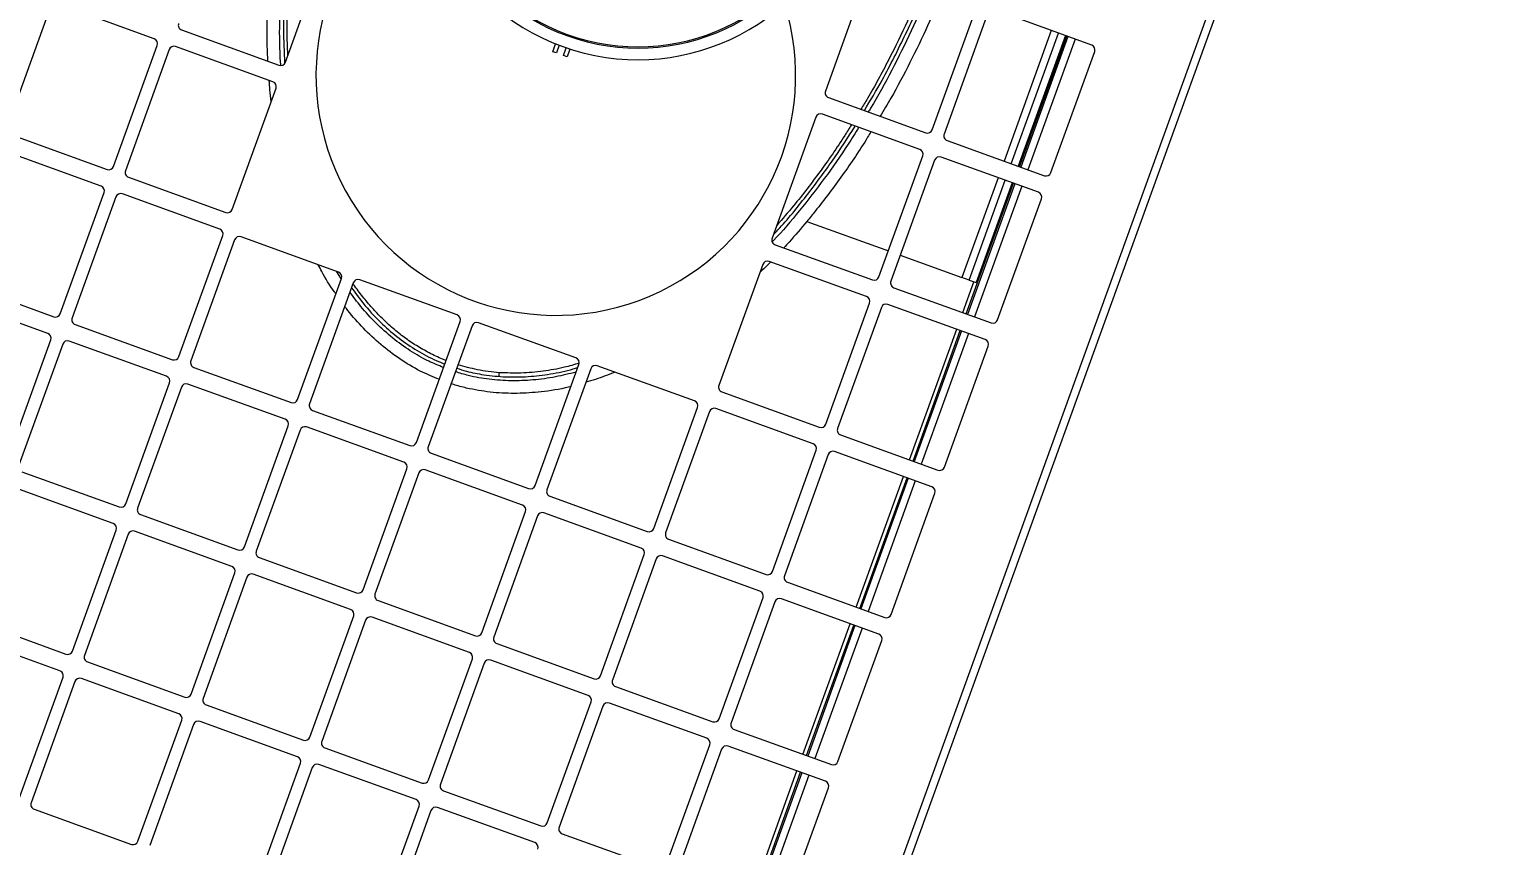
# Model space of a CAD drawing. Header units: metres. Extents: x -17822 to 152406, y -4219 to 19791.
# Drawn here: x 118168.1 to 118226.3, y 5728.4 to 5760.7 of the extents above; entities that cross this region are included whole.
import ezdxf

# ---------------------------------------------------------------- set-up
doc = ezdxf.new("R2010")
doc.units = ezdxf.units.M
doc.header["$LTSCALE"] = 100
doc.header["$MEASUREMENT"] = 0
doc.layers.get('0').update_dxf_attribs({"color": 9, "lineweight": 9})
doc.layers.add('TEKSAN', color=7, linetype='Continuous', lineweight=9)
doc.styles.get("Standard").update_dxf_attribs({"font": 'ARIALN.TTF'})
doc.dimstyles.new('TEKSAN', dxfattribs={"dimtxt": 17, "dimasz": 8, "dimexe": 2, "dimexo": 2, "dimgap": 3, "dimtad": 1, "dimdec": 0, "dimzin": 0, "dimdsep": 46, "dimtxsty": 'Standard', "dimcen": 0.09, "dimclrd": 160, "dimclre": 252, "dimclrt": 160, "dimadec": 0, "dimazin": 0, "dimtfac": 1, "dimtdec": 0, "dimtofl": 0, "dimtmove": 0, "dimatfit": 3, "dimfxl": 1, "dimtolj": 1, "dimtzin": 0, "dimarcsym": 0})

# ---------------------------------------------------------------- blocks, each defined once
blk = doc.blocks.new('K500H165_üst')
at = {"color": 7, "linetype": 'Continuous', "lineweight": 15}
for p, q in [((44.418, 82.5), (150.082, 82.5)), ((44.55, 82.2), (149.95, 82.2)), ((102.05, 78.3), (102.05, 74.2)), ((107.35, 78.5), (102.25, 78.5)), ((107.55, 74.2), (107.55, 78.3)), ((108.25, 78.3), (108.25, 74.2)), ((113.55, 78.5), (108.45, 78.5)), ((113.75, 74.2), (113.75, 78.3)), ((114.45, 78.3), (114.45, 74.2)), ((119.75, 78.5), (114.65, 78.5)), ((119.95, 74.2), (119.95, 78.3)), ((120.65, 78.3), (120.65, 74.2)), ((125.95, 78.5), (120.85, 78.5)), ((126.15, 74.2), (126.15, 78.3)), ((126.85, 78.3), (126.85, 74.2)), ((132.15, 78.5), (127.05, 78.5)), ((132.35, 74.2), (132.35, 78.3)), ((133.05, 78.3), (133.05, 74.2)), ((138.35, 78.5), (133.25, 78.5)), ((102.05, 77.6), (107.55, 77.6)), ((108.25, 77.6), (113.75, 77.6)), ((114.45, 77.6), (119.95, 77.6)), ((120.65, 77.6), (126.15, 77.6)), ((126.85, 77.6), (132.35, 77.6)), ((133.05, 77.6), (138.55, 77.6)), ((102.05, 77.3), (107.55, 77.3)), ((107.55, 77.25), (102.05, 77.25)), ((102.05, 77.2), (107.55, 77.2)), ((107.55, 76.9), (102.05, 76.9)), ((108.25, 77.3), (113.75, 77.3)), ((113.75, 77.25), (108.25, 77.25)), ((108.25, 77.2), (112.45, 77.2)), ((112.45, 76.9), (108.25, 76.9)), ((112.45, 76.9), (112.45, 77.2)), ((113.75, 77.1), (112.45, 77.1)), ((112.45, 76.9), (112.45, 76.6)), ((114.45, 77.3), (119.95, 77.3)), ((119.95, 77.25), (114.45, 77.25)), ((119.95, 77.1), (114.45, 77.1)), ((120.65, 77.3), (126.15, 77.3)), ((126.15, 77.25), (120.65, 77.25)), ((126.15, 77.1), (120.65, 77.1)), ((126.85, 77.3), (132.35, 77.3)), ((132.35, 77.25), (126.85, 77.25)), ((132.35, 77.1), (126.85, 77.1)), ((133.05, 77.3), (138.55, 77.3)), ((138.55, 77.25), (133.05, 77.25)), ((138.55, 77.1), (133.05, 77.1)), ((102.05, 76.6), (107.55, 76.6)), ((108.25, 76.6), (112.45, 76.6)), ((112.45, 74), (112.45, 76.6)), ((102.25, 74), (107.35, 74)), ((108.45, 74), (113.55, 74)), ((114.65, 74), (119.75, 74)), ((120.85, 74), (125.95, 74)), ((127.05, 74), (132.15, 74)), ((133.25, 74), (138.35, 74)), ((107.35, 73.5), (102.25, 73.5)), ((107.55, 69.2), (107.55, 73.3)), ((108.25, 73.3), (108.25, 69.2)), ((113.55, 73.5), (108.45, 73.5)), ((112.45, 70.068), (112.45, 73.5)), ((113.75, 69.2), (113.75, 73.3)), ((114.45, 73.3), (114.45, 69.2)), ((119.75, 73.5), (114.65, 73.5)), ((119.95, 69.2), (119.95, 73.3)), ((120.65, 73.3), (120.65, 69.2)), ((125.95, 73.5), (120.85, 73.5)), ((126.15, 69.2), (126.15, 73.3)), ((126.85, 73.3), (126.85, 69.2)), ((132.15, 73.5), (127.05, 73.5)), ((132.35, 69.2), (132.35, 73.3)), ((133.05, 73.3), (133.05, 69.2)), ((138.35, 73.5), (133.25, 73.5)), ((138.55, 69.2), (138.55, 73.3)), ((102.25, 69), (107.35, 69)), ((108.45, 69), (113.55, 69)), ((114.65, 69), (119.75, 69)), ((120.85, 69), (125.95, 69)), ((127.05, 69), (132.15, 69)), ((133.25, 69), (138.35, 69)), ((120.65, 68.3), (120.65, 64.2)), ((125.95, 68.5), (120.85, 68.5)), ((126.15, 64.2), (126.15, 68.3)), ((126.85, 68.3), (126.85, 64.2)), ((132.15, 68.5), (127.05, 68.5)), ((132.35, 64.2), (132.35, 68.3)), ((133.05, 68.3), (133.05, 64.2)), ((138.35, 68.5), (133.25, 68.5)), ((138.55, 64.2), (138.55, 68.3)), ((139.25, 68.3), (139.25, 64.2)), ((120.85, 64), (125.95, 64)), ((127.05, 64), (132.15, 64)), ((133.25, 64), (138.35, 64)), ((139.45, 64), (144.55, 64)), ((125.95, 63.5), (120.85, 63.5)), ((132.15, 63.5), (127.05, 63.5)), ((138.35, 63.5), (133.25, 63.5)), ((144.55, 63.5), (139.45, 63.5)), ((120.65, 63.3), (120.65, 59.2)), ((126.15, 59.2), (126.15, 63.3)), ((126.85, 63.3), (126.85, 59.2)), ((132.35, 59.2), (132.35, 63.3)), ((133.05, 63.3), (133.05, 59.2)), ((138.55, 59.2), (138.55, 63.3)), ((139.25, 63.3), (139.25, 59.2)), ((109.227, 58.918), (109.557, 58.918)), ((109.557, 58.768), (109.231, 58.768)), ((109.557, 58.918), (109.557, 58.768)), ((120.85, 59), (125.95, 59)), ((127.05, 59), (132.15, 59)), ((133.25, 59), (138.35, 59)), ((139.45, 59), (144.55, 59)), ((109.557, 58.318), (109.227, 58.318)), ((109.231, 58.468), (109.557, 58.468)), ((109.557, 58.468), (109.557, 58.318)), ((120.65, 58.3), (120.65, 54.2)), ((125.95, 58.5), (120.85, 58.5)), ((126.15, 54.2), (126.15, 58.3)), ((126.85, 58.3), (126.85, 54.2)), ((132.15, 58.5), (127.05, 58.5)), ((132.35, 54.2), (132.35, 58.3)), ((133.05, 58.3), (133.05, 54.2)), ((138.35, 58.5), (133.25, 58.5)), ((138.55, 54.2), (138.55, 58.3)), ((139.25, 58.3), (139.25, 54.2)), ((144.55, 58.5), (139.45, 58.5)), ((120.85, 54), (125.95, 54)), ((127.05, 54), (132.15, 54)), ((133.25, 54), (138.35, 54)), ((139.45, 54), (144.55, 54)), ((120.871, 53.5), (120.65, 53.218)), ((120.65, 53.3), (120.65, 49.2)), ((125.95, 53.5), (120.85, 53.5)), ((126.15, 49.2), (126.15, 53.3)), ((126.85, 53.3), (126.85, 49.2)), ((132.15, 53.5), (127.05, 53.5)), ((132.35, 49.2), (132.35, 53.3)), ((133.05, 53.3), (133.05, 49.2)), ((138.35, 53.5), (133.25, 53.5)), ((138.55, 49.2), (138.55, 53.3)), ((139.25, 53.3), (139.25, 49.2)), ((144.55, 53.5), (139.45, 53.5)), ((144.75, 49.2), (144.75, 53.3)), ((120.85, 49), (125.95, 49)), ((127.05, 49), (132.15, 49)), ((133.25, 49), (138.35, 49)), ((139.45, 49), (144.55, 49)), ((113.55, 48.5), (108.45, 48.5)), ((113.75, 44.2), (113.75, 48.3)), ((114.45, 48.3), (114.45, 44.2)), ((119.75, 48.5), (114.65, 48.5)), ((119.95, 44.2), (119.95, 48.3)), ((120.65, 48.3), (120.65, 44.2)), ((125.95, 48.5), (120.85, 48.5)), ((126.15, 44.2), (126.15, 48.3)), ((126.85, 48.3), (126.85, 44.2)), ((132.15, 48.5), (127.05, 48.5)), ((132.35, 44.2), (132.35, 48.3)), ((133.05, 48.3), (133.05, 44.2)), ((138.35, 48.5), (133.25, 48.5)), ((138.55, 44.2), (138.55, 48.3)), ((139.25, 48.3), (139.25, 44.2)), ((144.55, 48.5), (139.45, 48.5)), ((114.65, 44), (119.75, 44)), ((120.85, 44), (125.95, 44)), ((127.05, 44), (132.15, 44)), ((114.45, 43.3), (114.45, 39.2)), ((119.75, 43.5), (114.65, 43.5)), ((119.95, 39.2), (119.95, 43.3)), ((120.65, 43.3), (120.65, 39.2)), ((125.95, 43.5), (120.85, 43.5)), ((126.15, 39.2), (126.15, 43.3)), ((126.85, 43.3), (126.85, 39.2)), ((132.15, 43.5), (127.05, 43.5)), ((114.65, 39), (119.75, 39))]:
    blk.add_line(p, q, dxfattribs=at)
at = {"color": 7, "linetype": 'Continuous', "lineweight": 15, "flags": 128}
blk.add_lwpolyline([(122.373, 60.691), (122.37, 60.691), (122.362, 60.688), (122.349, 60.685), (122.331, 60.68), (122.309, 60.673), (122.284, 60.666), (122.257, 60.659), (122.229, 60.651)], dxfattribs=at)
at = {"color": 7, "linetype": 'Continuous', "lineweight": 15}
for centre, radius, start, end in [((102.25, 78.3), 0.2, 90, 180), ((107.35, 78.3), 0.2, 0, 90), ((108.45, 78.3), 0.2, 90, 180), ((113.55, 78.3), 0.2, 0, 90), ((114.65, 78.3), 0.2, 90, 180), ((119.75, 78.3), 0.2, 0, 90), ((120.85, 78.3), 0.2, 90, 180), ((125.95, 78.3), 0.2, 0, 90), ((127.05, 78.3), 0.2, 90, 180), ((132.15, 78.3), 0.2, 0, 90), ((133.25, 78.3), 0.2, 90, 180), ((107.35, 74.2), 0.2, 270, 0), ((108.45, 74.2), 0.2, 180, 270), ((113.55, 74.2), 0.2, 270, 0), ((114.65, 74.2), 0.2, 180, 270), ((119.75, 74.2), 0.2, 270, 0), ((120.85, 74.2), 0.2, 180, 270), ((125.95, 74.2), 0.2, 270, 0), ((127.05, 74.2), 0.2, 180, 270), ((132.15, 74.2), 0.2, 270, 0), ((133.25, 74.2), 0.2, 180, 270), ((107.35, 73.3), 0.2, 0, 90), ((108.45, 73.3), 0.2, 90, 180), ((113.55, 73.3), 0.2, 0, 90), ((114.65, 73.3), 0.2, 90, 180), ((119.75, 73.3), 0.2, 0, 90), ((120.85, 73.3), 0.2, 90, 180), ((125.95, 73.3), 0.2, 0, 90), ((127.05, 73.3), 0.2, 90, 180), ((132.15, 73.3), 0.2, 0, 90), ((133.25, 73.3), 0.2, 90, 180), ((107.35, 69.2), 0.2, 270, 0), ((108.45, 69.2), 0.2, 180, 270), ((113.55, 69.2), 0.2, 270, 0), ((114.65, 69.2), 0.2, 180, 270), ((119.75, 69.2), 0.2, 270, 0), ((120.85, 69.2), 0.2, 180, 270), ((125.95, 69.2), 0.2, 270, 0), ((127.05, 69.2), 0.2, 180, 270), ((132.15, 69.2), 0.2, 270, 0), ((133.25, 69.2), 0.2, 180, 270), ((138.35, 69.2), 0.2, 270, 0), ((110.4, 58.75), 9.5, 234.27576, 127.25449), ((120.85, 68.3), 0.2, 90, 180), ((125.95, 68.3), 0.2, 0, 90), ((127.05, 68.3), 0.2, 90, 180), ((132.15, 68.3), 0.2, 0, 90), ((133.25, 68.3), 0.2, 90, 180), ((138.35, 68.3), 0.2, 0, 90), ((139.45, 68.3), 0.2, 90, 180), ((100.482, 58.618), 8.75, 181.30973, 178.69027), ((100.482, 58.618), 8.288, 0, 178.61723), ((100.482, 58.618), 8.237, 0, 178.60861), ((120.85, 64.2), 0.2, 180, 270), ((125.95, 64.2), 0.2, 270, 0), ((127.05, 64.2), 0.2, 180, 270), ((132.15, 64.2), 0.2, 270, 0), ((133.25, 64.2), 0.2, 180, 270), ((138.35, 64.2), 0.2, 270, 0), ((139.45, 64.2), 0.2, 180, 270), ((120.85, 63.3), 0.2, 90, 180), ((125.95, 63.3), 0.2, 0, 90), ((127.05, 63.3), 0.2, 90, 180), ((132.15, 63.3), 0.2, 0, 90), ((133.25, 63.3), 0.2, 90, 180), ((138.35, 63.3), 0.2, 0, 90), ((139.45, 63.3), 0.2, 90, 180), ((120.85, 59.2), 0.2, 180, 270), ((125.95, 59.2), 0.2, 270, 0), ((127.05, 59.2), 0.2, 180, 270), ((132.15, 59.2), 0.2, 270, 0), ((133.25, 59.2), 0.2, 180, 270), ((138.35, 59.2), 0.2, 270, 0), ((139.45, 59.2), 0.2, 180, 270), ((100.482, 58.618), 8.288, 181.38277, 0), ((100.482, 58.618), 8.237, 181.39139, 0), ((120.85, 58.3), 0.2, 90, 180), ((125.95, 58.3), 0.2, 0, 90), ((127.05, 58.3), 0.2, 90, 180), ((132.15, 58.3), 0.2, 0, 90), ((133.25, 58.3), 0.2, 90, 180), ((138.35, 58.3), 0.2, 0, 90), ((139.45, 58.3), 0.2, 90, 180), ((120.85, 54.2), 0.2, 180, 270), ((125.95, 54.2), 0.2, 270, 0), ((127.05, 54.2), 0.2, 180, 270), ((132.15, 54.2), 0.2, 270, 0), ((133.25, 54.2), 0.2, 180, 270), ((138.35, 54.2), 0.2, 270, 0), ((139.45, 54.2), 0.2, 180, 270), ((120.85, 53.3), 0.2, 90, 180), ((125.95, 53.3), 0.2, 0, 90), ((127.05, 53.3), 0.2, 90, 180), ((132.15, 53.3), 0.2, 0, 90), ((133.25, 53.3), 0.2, 90, 180), ((138.35, 53.3), 0.2, 0, 90), ((139.45, 53.3), 0.2, 90, 180), ((144.55, 53.3), 0.2, 0, 90), ((120.85, 49.2), 0.2, 180, 270), ((125.95, 49.2), 0.2, 270, 0), ((127.05, 49.2), 0.2, 180, 270), ((132.15, 49.2), 0.2, 270, 0), ((133.25, 49.2), 0.2, 180, 270), ((138.35, 49.2), 0.2, 270, 0), ((139.45, 49.2), 0.2, 180, 270), ((144.55, 49.2), 0.2, 270, 0), ((113.55, 48.3), 0.2, 0, 90), ((114.65, 48.3), 0.2, 90, 180), ((119.75, 48.3), 0.2, 0, 90), ((120.85, 48.3), 0.2, 90, 180), ((125.95, 48.3), 0.2, 0, 90), ((127.05, 48.3), 0.2, 90, 180), ((132.15, 48.3), 0.2, 0, 90), ((133.25, 48.3), 0.2, 90, 180), ((138.35, 48.3), 0.2, 0, 90), ((139.45, 48.3), 0.2, 90, 180), ((113.55, 44.2), 0.2, 270, 0), ((114.65, 44.2), 0.2, 180, 270), ((119.75, 44.2), 0.2, 270, 0), ((120.85, 44.2), 0.2, 180, 270), ((125.95, 44.2), 0.2, 270, 0), ((127.05, 44.2), 0.2, 180, 270), ((114.65, 43.3), 0.2, 90, 180), ((119.75, 43.3), 0.2, 0, 90), ((120.85, 43.3), 0.2, 90, 180), ((125.95, 43.3), 0.2, 0, 90), ((127.05, 43.3), 0.2, 90, 180)]:
    blk.add_arc(centre, radius, start, end, dxfattribs=at)
for points, knots in [([(102.05, 72.004), (102.547, 71.983), (103.581, 71.941), (105.144, 71.773), (106.483, 71.593), (107.28, 71.434), (107.55, 71.38)], [0, 0, 0, 0, 0.269059, 0.560011, 0.850951, 1, 1, 1, 1]), ([(102.05, 71.513), (102.103, 71.512), (102.739, 71.498), (103.952, 71.4), (105.676, 71.202), (106.874, 71.023), (107.492, 70.891), (107.55, 70.878)], [0, 0, 0, 0, 0.02851, 0.344719, 0.658064, 0.967809, 1, 1, 1, 1]), ([(107.55, 70.716), (107.092, 70.805), (105.965, 71.023), (104.147, 71.231), (102.769, 71.348), (102.069, 71.364), (102.05, 71.365)], [0, 0, 0, 0, 0.252225, 0.621079, 0.989671, 1, 1, 1, 1]), ([(102.05, 71.213), (102.58, 71.186), (103.682, 71.13), (105.352, 70.941), (106.658, 70.756), (107.386, 70.602), (107.55, 70.567)], [0, 0, 0, 0, 0.2868885, 0.5970422, 0.9095394, 1, 1, 1, 1]), ([(108.25, 71.245), (108.334, 71.229), (109.006, 71.102), (110.247, 70.776), (111.559, 70.383), (112.287, 70.126), (112.45, 70.068)], [0, 0, 0, 0, 0.058584, 0.469941, 0.880943, 1, 1, 1, 1]), ([(108.25, 70.729), (108.509, 70.675), (109.307, 70.511), (110.614, 70.155), (112.144, 69.655), (113.163, 69.286), (113.658, 69.059), (113.678, 69.05)], [0, 0, 0, 0, 0.1393326, 0.4296617, 0.7130721, 0.9881581, 1, 1, 1, 1]), ([(113.395, 69), (113.317, 69.035), (112.71, 69.304), (111.533, 69.706), (109.897, 70.209), (108.792, 70.461), (108.25, 70.584)], [0, 0, 0, 0, 0.047404, 0.369324, 0.69092, 1, 1, 1, 1]), ([(108.25, 70.423), (108.416, 70.39), (109.145, 70.244), (110.416, 69.897), (111.837, 69.453), (112.69, 69.123), (113.007, 69)], [0, 0, 0, 0, 0.102261, 0.44842, 0.794821, 1, 1, 1, 1]), ([(112.45, 70.068), (112.789, 69.945), (113.227, 69.786), (113.654, 69.601), (113.75, 69.559)], [0, 0, 0, 0, 0.775535, 1, 1, 1, 1]), ([(114.45, 69.26), (114.452, 69.259), (114.637, 69.18), (114.816, 69.09), (114.993, 69)], [0, 0, 0, 0, 0.013473, 1, 1, 1, 1]), ([(120.65, 64.941), (120.836, 64.739), (121.111, 64.44), (121.342, 64.107), (121.417, 64)], [0, 0, 0, 0, 0.677524, 1, 1, 1, 1]), ([(120.804, 63.491), (120.923, 63.329), (121.21, 62.937), (121.597, 62.259), (121.969, 61.476), (122.143, 60.924), (122.229, 60.651)], [0, 0, 0, 0, 0.187877, 0.45618, 0.731999, 1, 1, 1, 1]), ([(122.635, 59), (122.631, 59.134), (122.618, 59.503), (122.514, 60.159), (122.31, 60.958), (121.997, 61.784), (121.591, 62.585), (121.248, 63.157), (121.022, 63.451), (120.985, 63.5)], [0, 0, 0, 0, 0.0827919, 0.2275482, 0.4085526, 0.590169, 0.7713607, 0.9622052, 1, 1, 1, 1]), ([(121.172, 63.5), (121.328, 63.27), (121.653, 62.79), (122.056, 62.014), (122.389, 61.198), (122.623, 60.371), (122.759, 59.636), (122.776, 59.178), (122.783, 59)], [0, 0, 0, 0, 0.171755, 0.35853, 0.539614, 0.716244, 0.890049, 1, 1, 1, 1]), ([(121.775, 63.5), (121.795, 63.473), (122.029, 63.147), (122.369, 62.512), (122.777, 61.598), (123.064, 60.692), (123.218, 59.896), (123.281, 59.33), (123.288, 59.077), (123.29, 59)], [0, 0, 0, 0, 0.021014, 0.250359, 0.447388, 0.644931, 0.841789, 0.952217, 1, 1, 1, 1]), ([(122.229, 60.651), (122.3, 60.366), (122.436, 59.823), (122.472, 59.265), (122.489, 59)], [0, 0, 0, 0, 0.525398, 1, 1, 1, 1]), ([(122.493, 58.5), (122.493, 58.45), (122.492, 58.207), (122.444, 57.77), (122.349, 57.2), (122.205, 56.639), (122.02, 56.087), (121.795, 55.553), (121.537, 55.033), (121.242, 54.534), (121.023, 54.187), (120.89, 54.015), (120.879, 54)], [0, 0, 0, 0, 0.031037, 0.15028, 0.270582, 0.388399, 0.507901, 0.629738, 0.746719, 0.86609, 0.988297, 1, 1, 1, 1]), ([(121.057, 54), (121.222, 54.243), (121.576, 54.767), (121.988, 55.592), (122.312, 56.447), (122.524, 57.282), (122.628, 57.971), (122.639, 58.379), (122.642, 58.5)], [0, 0, 0, 0, 0.181891, 0.391899, 0.569466, 0.747514, 0.924939, 1, 1, 1, 1]), ([(122.789, 58.5), (122.781, 58.288), (122.764, 57.795), (122.623, 57.027), (122.389, 56.199), (122.055, 55.383), (121.673, 54.643), (121.371, 54.196), (121.238, 54)], [0, 0, 0, 0, 0.131795, 0.305973, 0.483419, 0.665563, 0.8527, 1, 1, 1, 1]), ([(123.287, 58.5), (123.276, 58.227), (123.253, 57.639), (123.072, 56.752), (122.795, 55.848), (122.418, 54.988), (122.093, 54.372), (121.878, 54.058), (121.838, 54)], [0, 0, 0, 0, 0.1711864, 0.3678362, 0.5651651, 0.7619823, 0.9558266, 1, 1, 1, 1]), ([(121.501, 53.5), (121.479, 53.468), (121.285, 53.177), (120.999, 52.827), (120.718, 52.526), (120.65, 52.453)], [0, 0, 0, 0, 0.086685, 0.777521, 1, 1, 1, 1]), ([(113.26, 48.5), (113.227, 48.485), (112.77, 48.286), (111.863, 47.964), (110.543, 47.539), (109.338, 47.207), (108.568, 47.044), (108.25, 46.976)], [0, 0, 0, 0, 0.021056, 0.285026, 0.549968, 0.81411, 1, 1, 1, 1]), ([(108.25, 46.818), (108.638, 46.903), (109.524, 47.098), (110.887, 47.485), (112.293, 47.946), (113.191, 48.313), (113.618, 48.487)], [0, 0, 0, 0, 0.2119121, 0.4831467, 0.7545184, 1, 1, 1, 1]), ([(113.735, 48.374), (113.696, 48.356), (113.182, 48.12), (112.144, 47.742), (110.613, 47.244), (109.308, 46.884), (108.509, 46.725), (108.25, 46.674)], [0, 0, 0, 0, 0.022358, 0.2950212, 0.5749526, 0.8623351, 1, 1, 1, 1]), ([(115.2, 48.5), (115.063, 48.429), (114.817, 48.301), (114.562, 48.192), (114.45, 48.145)], [0, 0, 0, 0, 0.559202, 1, 1, 1, 1]), ([(113.75, 47.837), (113.709, 47.819), (113.282, 47.63), (112.447, 47.323), (111.049, 46.852), (109.65, 46.453), (108.641, 46.241), (108.25, 46.16)], [0, 0, 0, 0, 0.023362, 0.243189, 0.462925, 0.792183, 1, 1, 1, 1])]:
    blk.add_open_spline(points, degree=3, knots=knots, dxfattribs=at)
blk = doc.blocks.new('*D546')
at = {"layer": 'TEKSAN', "color": 252, "lineweight": -2, "transparency": 16777216}
for p, q in [((118040.888, 5763.484), (117994.4, 5635.03)), ((118195.882, 5707.392), (118149.395, 5578.938))]:
    blk.add_line(p, q, dxfattribs=at)
at = {"layer": 'TEKSAN', "color": 160, "lineweight": -2, "transparency": 16777216}
blk.add_line((118002.604, 5634.189), (118142.553, 5583.541), dxfattribs=at)
at = {"layer": 'TEKSAN', "color": 160, "transparency": 16777216}
for points in [[(118003.057, 5635.442), (118002.15, 5632.935), (117995.081, 5636.911)], [(118143.007, 5584.795), (118142.099, 5582.287), (118150.076, 5580.819)]]:
    blk.add_solid(points, dxfattribs=at)
at = {"layer": 'TEKSAN', "color": 160, "transparency": 16777216, "insert": (118076.553, 5619.848), "char_height": 17, "attachment_point": 5, "rotation": 340.10486}
blk.add_mtext('\\A1;165', dxfattribs=at)

msp = doc.modelspace()

# ---------------------------------------------------------------- block references
at = {"layer": 'TEKSAN', "rotation": 250.1125129141476}
msp.add_blockref('K500H165_üst', (118171.297, 5882.713), dxfattribs=at)

# ---------------------------------------------------------------- dimensions: what is measured, and where the dimension line sits
at = {"layer": 'TEKSAN'}
dim = msp.add_aligned_dim(p1=(118041.568, 5765.365), p2=(118196.563, 5709.273), distance=-136.607, dimstyle='TEKSAN', dxfattribs=at)
dim.commit()
dim.dimension.update_dxf_attribs({"geometry": '*D546', "text_midpoint": (118076.553, 5619.848)})

doc.saveas('drawing.dxf')
